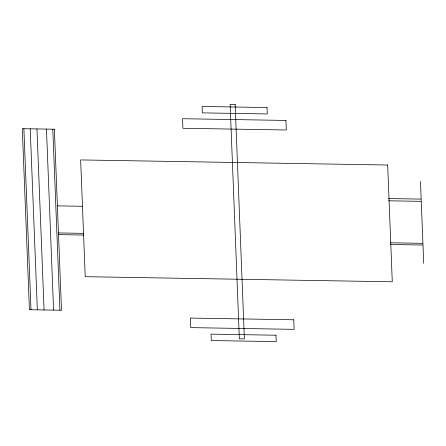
<?xml version="1.0" encoding="UTF-8"?>
<svg xmlns="http://www.w3.org/2000/svg" width="446" height="446" viewBox="0 0 446 446"><rect width="100%" height="100%" fill="white"/><g stroke="black" fill="none" stroke-linecap="round" stroke-linejoin="round"><path stroke-width="0.67" d="M388.617 198.565L420.795 199.1M388.706 200.806L420.879 201.341M57.4 205.862L82.465 206.281M58.465 232.935L83.53 233.353M58.532 234.624L83.597 235.042M390.356 242.78L422.529 243.315M390.423 244.469L422.596 245.005M420.483 181.45L423.7 263.279M52.801 129.184L59.92 310.215M46.462 129.078L53.581 310.109M36.957 128.922L44.076 309.953M30.222 128.81L37.341 309.842M23.883 128.704L31.003 309.736M235.154 104.459L230.13 104.375L239.351 338.843L244.375 338.927L235.154 104.459M267.015 107.542L202.099 106.46L202.35 112.871L267.265 113.947L267.015 107.542M285.919 120.437L182.509 118.714L182.888 128.27L286.293 129.992L285.919 120.437M54.384 129.212L22.3 128.677L29.419 309.708L61.503 310.243L54.384 129.212M387.68 165.02L80.642 159.919L85.231 276.687L392.274 281.794L387.68 165.02M293.758 319.788L190.347 318.065L190.726 327.62L294.131 329.343L293.758 319.788M275.968 335.214L211.053 334.138L211.304 340.543L276.219 341.625L275.968 335.214"/></g></svg>
